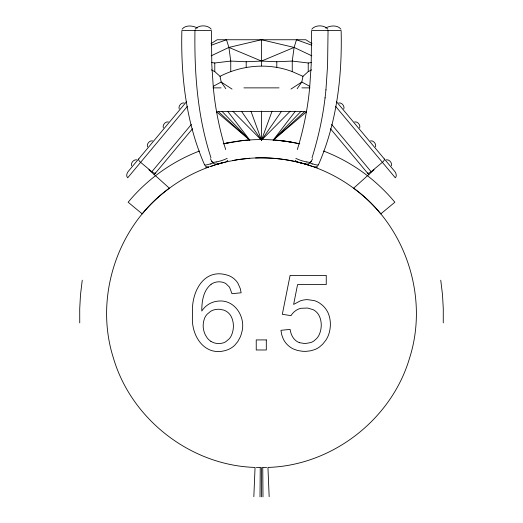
<?xml version="1.0" encoding="UTF-8"?>
<svg xmlns="http://www.w3.org/2000/svg" width="523" height="523" viewBox="0 0 523 523"><rect width="100%" height="100%" fill="white"/><g stroke="black" fill="none" stroke-linecap="round" stroke-linejoin="round"><path stroke-width="0.78" d="M443.262 322.874L443.275 308.609L442.51 294.802L440.752 280.223M328.045 30.596L327.581 65.486L325.934 89.949M260.009 496.843L260.245 467.562M253.838 496.687L255.061 467.425C190.987 465.535 131.508 419.629 113.445 358.131C93.898 297.084 117.381 225.714 169.367 188.208M309.629 88.341L311.192 64.93L311.577 30.596L341.14 30.596C342.251 76.273 336.91 122.755 318.396 164.922M312.022 157.769C318.147 138.275 322.606 118.244 325.058 97.951L325.09 97.696M309.649 88.139L308.818 95.729C306.602 113.955 302.719 131.979 297.339 149.539M325.058 97.951L325.96 89.74M82.248 280.223L80.49 294.802L79.725 308.609L79.738 322.874M311.773 45.233L296.489 39.748L294.103 47.423L292.252 61.073L292.252 71.618L302.961 76.319L308.224 71.612L311.715 69.827M302.961 76.319L301.81 82.026L297.175 88.707M343.807 108.947C344.938 106.162 341.728 102.325 338.786 102.939M359.654 127.906C360.785 125.128 357.575 121.284 354.633 121.898M375.501 146.865C376.632 144.087 373.422 140.242 370.48 140.864M391.348 165.824C392.479 163.045 389.269 159.208 386.327 159.822M232.846 111.268L261.5 140.184L272.032 111.262M312.61 158.698L311.342 161.136M182.082 29.19C185.364 24.803 192.994 25.431 197.282 28.039M195.171 29.19C198.642 24.744 207.729 24.744 211.2 29.19M311.8 29.19C315.271 24.744 324.358 24.744 327.829 29.19M210.2 166.491L211.22 166.209M241.574 111.438L261.5 140.184L281.426 111.438M227.858 160.26L226.165 161.836M210.141 166.569L209.671 166.752M295.338 111.268L273.169 140.184L306.655 111.667M186.659 101.534L128.383 171.256C126.926 172.956 125.827 175.996 127.704 177.781L187.397 106.359M140.615 162.333L151.853 171.721L191.359 124.454M154.017 174.839L192.569 128.717M142.23 213.9C159.698 192.791 182.867 176.467 208.631 167.125M300.967 111.399L273.169 140.184L304.922 111.366M250.968 111.262L261.5 140.184L290.154 111.268M353.646 188.195L374.122 169.759M317.723 165.941L316.546 166.798L314.434 167.079M367.394 173.015A3.596 1.445 -39.9 0 0 371.134 171.707L382.385 162.333M380.914 213.783L394.865 202.224A173.146 173.146 0 0 0 377.286 183.952C361.628 169.792 343.304 158.587 323.587 151.042M211.122 284.277C203.179 290.579 201.786 301.549 201.78 311.035C204.532 306.74 208.782 303.425 213.691 301.98A21.861 21.861 0 0 1 218.836 301.058C235.141 299.535 246.15 317.749 241.744 332.386A28.386 28.386 0 0 1 240.162 337.204L237.762 341.624L234.709 345.265A21.155 21.155 0 0 1 231.016 348.109A21.809 21.809 0 0 1 226.792 350.083C204.29 357.614 190.235 334.772 192.627 314.624C190.509 292.573 204.042 265.959 229.597 275.967A19.005 19.005 0 0 1 234.317 279.007A18.939 18.939 0 0 1 237.945 283.283L240.286 288.624L241.136 292.782L231.983 293.697L229.538 287.186L225.936 283.675A11.911 11.911 0 0 0 222.445 282.185L219.843 281.812A15.442 15.442 0 0 0 218.058 281.838A13.997 13.997 0 0 0 211.109 284.257M325.718 28.039C330.006 25.431 337.636 24.803 340.918 29.19M222.432 162.378L222.053 162.62M290.971 89.073L301.81 82.026L309.557 86.223M211.017 43.664L217.156 39.748L305.844 39.748L311.983 43.664M213.443 86.223L221.19 82.026L232.029 89.073M211.181 55.824L228.897 47.423L261.5 39.748L294.103 47.423L311.819 55.824M221.445 162.934L219.987 163.496L220.484 163.326M211.285 69.827L214.776 71.612L220.039 76.319C242.227 64.93 268.809 62.714 292.252 71.618M294.103 47.423L261.5 61.073L246.202 61.747L230.748 61.073L214.776 62.982L211.691 62.577M199.413 151.042C179.677 158.58 161.378 169.825 145.675 183.952A173.146 173.146 0 0 0 128.135 202.224L142.086 213.783M211.227 45.233L226.511 39.748L228.897 47.423L230.748 61.073L230.748 71.618M211.148 166.236L211.972 165.954M211.893 165.981L212.371 165.817M212.292 165.843L212.704 165.706M212.508 165.771L212.92 165.634M213.064 165.588L213.979 165.288M213.763 165.36L214.587 165.098M214.528 165.111L215.182 164.908M215.234 164.895L215.921 164.68M215.79 164.719L216.13 164.614M216.071 164.634L216.424 164.523M216.332 164.555L216.914 164.379M216.777 164.418L217.163 164.3M216.98 164.359L217.888 164.085M217.084 164.327L217.529 164.189M219.608 163.614L220.02 163.483L217.79 164.117M219.64 163.601L219.451 163.64M216.091 164.124L219.235 163.719M218.797 163.823L219.17 163.732M220.412 163.366L221.092 163.183M208.814 167.04L205.696 167.693M220.994 163.209L221.765 163.006M221.732 163.013L222.157 162.901M222.144 162.901L222.87 162.712M222.772 162.738L224.06 162.411M223.981 162.431L224.38 162.333M224.282 162.359L224.668 162.261M221.981 162.967L227.328 161.653M224.844 162.222L225.498 162.065M218.66 163.862L218.117 163.974M223.661 143.733C248.477 138.15 274.523 138.15 299.339 143.733M223.857 143.688L242.665 140.563M227.172 161.692L238.338 159.58L249.798 158.279M223.229 143.818L229.597 142.504M216.221 161.967L213.776 162.307A8.656 1.334 -17.2 0 1 212.665 162.261M232.519 160.574C255.159 156.259 278.739 157.09 301.019 162.967M228.897 47.423L261.5 61.073L276.798 61.747L292.252 61.073L308.224 62.982L311.309 62.577M242.58 140.569L249.105 139.981M208.566 167.079L206.454 166.798L205.278 165.941M306.909 164.124L304.308 163.856L304.661 163.928M255.551 157.953C270.816 157.384 286.166 159.077 300.941 162.947M266.645 467.47L262.755 467.555M213.057 87.871L221.052 87.871M243.921 87.871L279.073 87.871M301.934 87.871L309.936 87.871M217.601 111.582L305.393 111.582M260.245 467.555L256.355 467.47M273.895 139.981L287.009 141.426L299.771 143.818M184.214 102.939C181.272 102.325 178.062 106.162 179.193 108.947M168.367 121.898C165.425 121.284 162.215 125.128 163.346 127.906M152.52 140.864C149.578 140.242 146.368 144.087 147.499 146.865M136.673 159.822C133.731 159.208 130.521 163.045 131.652 165.824M317.304 167.693L314.186 167.04M280.622 140.595L293.834 142.583M306.779 161.967L309.224 162.307A8.656 1.334 17.2 0 0 310.335 162.261M297.502 162.065L297.999 162.182M305.517 164.209L304.281 163.849M304.216 163.83L303.105 163.522L303.615 163.673M297.744 162.123L298.156 162.222M298.515 162.307L298.94 162.411M298.881 162.398L299.463 162.542M299.418 162.535L300.228 162.738M300.307 162.758L300.856 162.901M300.843 162.901L301.268 163.013M303.798 163.725L303.36 163.601M301.235 163.006L301.699 163.13M301.621 163.104L302.006 163.209M302.157 163.248L303.196 163.555M301.555 162.934L303.072 163.516M305.308 164.144L305.85 164.307M305.112 164.085L306.576 164.523M305.72 164.268L306.223 164.418M306.543 164.516L307.073 164.68M306.975 164.647L307.361 164.765M307.302 164.745L307.661 164.863M307.531 164.817L308.472 165.111M307.766 164.895L308.139 165.013M308.635 165.17L308.282 165.052M308.55 165.137L309.1 165.314M309.021 165.288L309.381 165.405M309.662 165.497L309.23 165.36M309.446 165.425L309.936 165.588M310.08 165.634L310.91 165.915M310.767 165.863L311.107 165.981M299.516 342.689L304.922 343.578L310.701 342.604A14.35 14.35 0 0 0 314.218 340.728L316.657 338.505A16.429 16.429 0 0 0 319.063 335.014C321.972 328.823 322.116 321.057 318.782 315.003A14.481 14.481 0 0 0 316.33 311.93A13.683 13.683 0 0 0 313.172 309.681L307.661 308.047L300.987 308.295A14.324 14.324 0 0 0 296.626 310.041A16.69 16.69 0 0 0 290.997 315.65L282.322 314.29L290.102 275.392L326.254 275.392L326.254 284.545L297.58 284.545L293.625 304.412L300.405 300.836A21.822 21.822 0 0 1 307.511 299.64L314.303 300.614A20.822 20.822 0 0 1 319.324 302.909L322.05 304.929A24.941 24.941 0 0 1 324.554 307.426L325.306 308.335A22.659 22.659 0 0 1 328.274 313.336C330.967 319.808 330.981 327.261 328.895 333.903A26.804 26.804 0 0 1 325.855 340.198L322.599 344.291L319.475 346.991A22.058 22.058 0 0 1 314.748 349.586L310.767 350.776L306.426 351.319A33.57 33.57 0 0 1 302.412 351.266L297.796 350.547L293.645 349.103A21.371 21.371 0 0 1 288.297 345.592A22.293 22.293 0 0 1 286.774 344.095A21.227 21.227 0 0 1 283.244 338.891L281.753 334.831L280.949 330.307L290.102 329.392C290.729 333.504 292.298 337.74 295.606 340.447A13.14 13.14 0 0 0 299.516 342.689M311.028 165.954L311.78 166.209M311.675 166.17L312.394 166.419M312.479 166.451L313.329 166.752M313.323 166.745L313.722 166.889M314.369 167.125C340.133 176.467 363.302 192.791 380.77 213.9M300.947 162.62L300.568 162.378M296.835 161.836L295.142 160.26M353.633 188.208C405.619 225.714 429.102 297.084 409.555 358.131C391.492 419.629 332.013 465.535 267.939 467.425L269.162 496.687M216.345 111.667L249.831 140.184L227.662 111.268M148.878 169.759L169.354 188.195M218.078 111.366L249.831 140.184L222.033 111.399M336.341 101.534L394.617 171.256C396.362 172.936 396.885 176.689 395.296 177.781L335.603 106.359M331.641 124.454L371.147 171.721M330.431 128.717L368.983 174.839M225.825 88.707L221.19 82.026L220.039 76.319M211.658 161.136L210.39 158.698M204.604 164.922C186.09 122.755 180.749 76.273 181.86 30.596L211.423 30.596L211.808 64.93L213.371 88.341M225.661 149.539C220.281 131.979 216.398 113.955 214.182 95.729L213.351 88.139M210.978 157.769C197.531 116.825 194.294 73.442 194.955 30.596M262.755 467.562L262.991 496.843M308.224 62.982L308.224 71.612M276.798 61.747L276.798 67.31M261.5 39.748L261.5 65.852M261.5 111.039L261.5 140.184M261.5 467.569L261.5 496.85M246.202 61.747L246.202 67.31M214.776 62.982L214.776 71.612M318.206 164.464A8.316 1.092 20.6 0 1 309.923 162.882M295.841 158.332A8.375 1.281 15.8 0 0 296.946 158.894A8.191 1.177 16.4 0 0 306.824 161.993M310.649 161.685A8.531 1.392 16.8 0 1 310.244 162.228M227.159 158.332A8.375 1.281 -15.8 0 1 226.054 158.894A8.191 1.177 -16.4 0 1 216.176 161.993M212.756 162.228A8.531 1.392 -16.8 0 1 212.351 161.685M213.077 162.882A8.316 1.092 -20.6 0 1 204.794 164.464M210.874 341.316A14.807 14.807 0 0 0 219.575 343.559L222.478 343.114A12.729 12.729 0 0 0 225.759 341.735L229.179 338.858A14.886 14.886 0 0 0 231.003 336.289C234.134 330.157 234.271 322.318 231.035 316.199A14.095 14.095 0 0 0 229.734 314.323A14.487 14.487 0 0 0 228.159 312.695L227.597 312.218A13.18 13.18 0 0 0 223.785 310.113L220.065 309.328A18.508 18.508 0 0 0 217.653 309.276L214.639 309.694A14.193 14.193 0 0 0 210.573 311.375L207.069 314.316A14.624 14.624 0 0 0 204.565 318.206L203.434 322.05L203.153 325.515A21.273 21.273 0 0 0 205.219 334.648L206.99 337.629A14.526 14.526 0 0 0 210.887 341.303M311.414 161.202A6.466 4.55 -69.4 0 1 306.903 164.17M216.097 164.17A6.466 4.55 69.4 0 1 211.586 161.202M155.606 173.015A3.596 1.445 39.9 0 1 151.866 171.707M140.589 162.352A3.811 1.373 39.9 0 1 138.785 158.959M384.215 158.959A3.811 1.373 -39.9 0 1 382.411 162.352M210.802 164.294A22.051 1.066 -80 0 1 210.815 164.098M312.185 164.098A22.051 1.066 80 0 1 312.198 164.294M266.305 339.917L256.237 339.917L256.237 349.985L266.305 349.985L266.305 339.917"/></g></svg>
